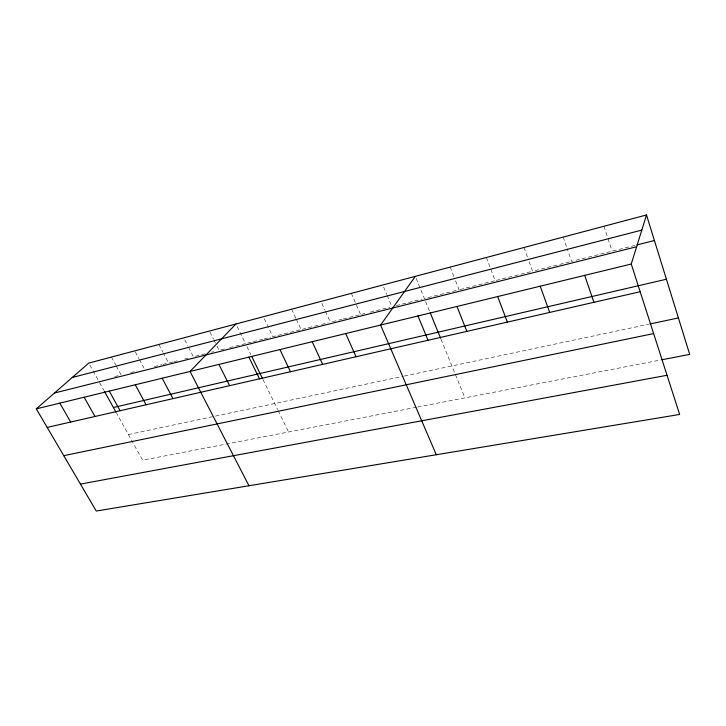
<?xml version="1.0" encoding="UTF-8"?>
<svg xmlns="http://www.w3.org/2000/svg" width="726" height="726" viewBox="0 0 726 726"><rect width="100%" height="100%" fill="white"/><g stroke="black" fill="none" stroke-linecap="round" stroke-linejoin="round"><path stroke-width="0.54" stroke-dasharray="3.63 2.72" d="M114.69 376.594L119 375.505M130.707 372.556L137.078 370.95M154.357 366.594L162.007 364.661M163.105 364.388L166.39 363.563M172.897 361.92L168.577 363.009L163.477 353.244M173.977 361.648L177.217 360.831M184.767 358.925L188.007 358.109M205.149 353.789L193.406 356.747L188.324 346.801M211.556 352.174L213.698 351.629M224.325 348.952L219.034 350.286L216.003 344.206M229.625 347.618L245.497 343.616L235.941 323.996M247.684 343.062L252.058 341.955M253.156 341.683L262.993 339.205M264.092 338.924L270.653 337.272M300.019 329.867L272.84 336.719L268.094 326.718M302.188 329.323L320.593 324.676M321.682 324.404L328.17 322.771M332.499 321.672L342.227 319.222M343.307 318.95L364.915 313.505M370.314 312.144L389.762 307.234M396.251 305.601L422.223 299.058M460.175 289.483L495.132 280.672L486.384 257.485M496.194 280.399L530.452 271.769M569.402 261.95L532.594 271.225L528.12 258.846M634.905 245.433L571.562 261.396L567.197 248.719M128.393 434.556L214.324 416.334M215.395 416.107L403.202 376.286M404.309 376.05L648.908 324.186M416.497 407.241L142.632 460.23L116.614 413.303M417.595 407.032L660.787 359.978M89.843 365.042L92.547 369.924M93.091 370.904L98.509 380.678M99.571 382.593L103.827 390.261M111.423 357.065L115.752 365.024M116.296 366.013L121.16 374.961M135.299 351.82L138.884 358.535M139.392 359.488L143.993 368.118M158.885 344.46L162.969 352.273M184.776 339.85L187.816 345.812M209.932 332.054L213.471 339.142M213.979 340.158L215.495 343.198M246.958 346.601L250.833 354.569M262.984 379.498L277.668 409.636M278.158 410.653L288.558 431.997M264.291 318.723L267.622 325.72M291.68 309.194L295.918 318.378M296.389 319.395L301.108 329.595M321.881 303.395L324.994 310.329M325.439 311.318L330.339 322.226M351.339 293.349L360.595 314.594M383.646 287.069L386.695 294.302M387.13 295.328L391.922 306.69M416.17 278.367L424.383 298.513L459.086 289.756L455.447 280.49M425.636 301.571L429.801 311.772M441.045 339.351L464.912 397.875M450.184 267.095L453.823 276.37M524.018 247.493L527.748 257.812M563.185 237.093L566.834 247.657M603.978 226.258L607.716 237.674M608.061 238.709L612.136 251.169"/><path stroke-width="1.09" d="M631.257 264.037L646.503 214.96L88.753 363.091L36.3 408.874L96.249 511.04L679.645 414.446L631.257 264.037L36.3 408.874M415.354 276.352L380.587 325.066L436.299 454.739M235.941 323.996L190.049 371.449L248.954 485.758M72.273 377.475L641.802 230.088M637.074 244.88L654.416 240.506M54.459 393.029L636.629 246.74M113.392 407.513L666.414 279.229M47.181 427.414L640.16 291.725M649.997 323.959L678.402 317.934M63.761 455.674L653.627 333.579M661.894 359.769L689.7 354.388L646.503 214.96M80.441 484.097L667.04 375.278M59.831 403.148L70.703 422.033M84.143 397.231L95.006 416.47M104.362 391.214L116.069 412.341M109.281 391.114L120.117 410.725M135.281 384.78L146.089 404.781M162.188 378.228L172.96 398.638M218.925 364.416L229.607 385.678M248.873 357.128L259.481 378.836M251.804 356.557L262.494 378.5M279.946 349.56L290.464 371.748M312.207 341.71L322.634 364.388M345.721 333.552L356.049 356.738M417.985 315.964L428.022 340.267M430.219 312.797L440.628 338.325M456.981 306.463L466.854 331.383M497.691 296.553L507.365 322.117M540.217 286.198L549.673 312.434M584.693 275.372L593.895 302.315"/></g></svg>
